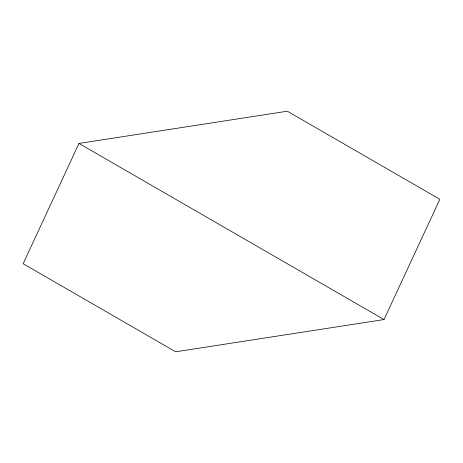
<?xml version="1.0" encoding="UTF-8"?>
<svg xmlns="http://www.w3.org/2000/svg" width="463" height="463" viewBox="0 0 463 463"><rect width="100%" height="100%" fill="white"/><g stroke="black" fill="none" stroke-linecap="round" stroke-linejoin="round"><path stroke-width="0.69" d="M78.976 143.443L23.15 263.725L175.68 351.787L384.024 319.557L439.85 199.275L287.32 111.213L78.976 143.443L384.024 319.557"/></g></svg>
